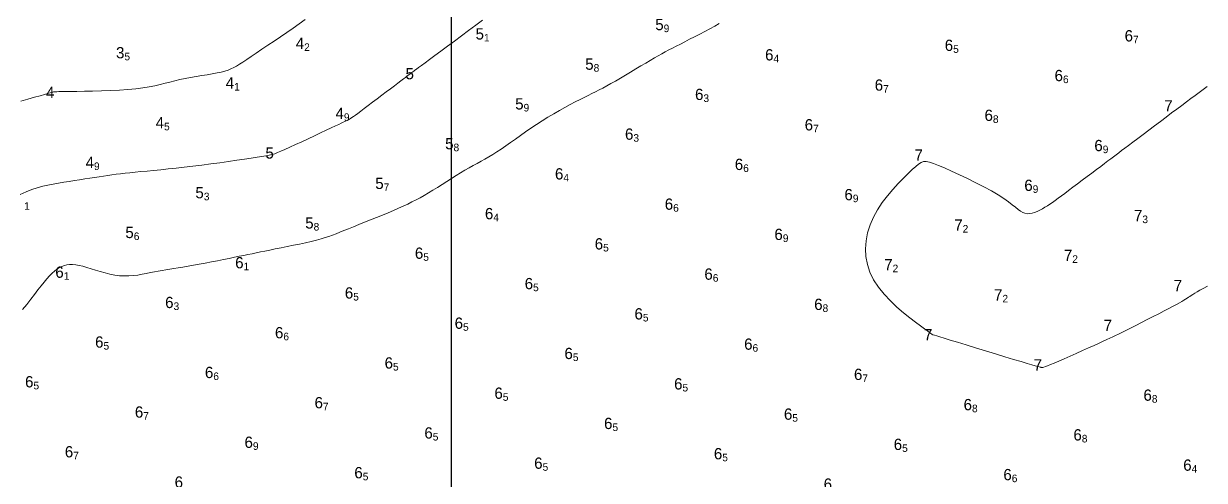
# Model space of a CAD drawing. Header units: millimetres. Extents: x 784883 to 785608, y 628235 to 628806.
# Drawn here: x 785273.4 to 785346.8, y 628455.1 to 628483.5 of the extents above; entities that cross this region are included whole.
import ezdxf
from ezdxf.enums import TextEntityAlignment as Align

# ---------------------------------------------------------------- set-up
doc = ezdxf.new("R2010")
doc.units = ezdxf.units.MM
for name, color, linetype in [('4_00', 5, 'Continuous'), ('5_00', 252, 'Continuous'), ('6_00', 255, 'Continuous'), ('7_00', 255, 'Continuous'), ('Projection_Grid', 7, 'Continuous')]:
    doc.layers.add(name, color=color, linetype=linetype)
doc.layers.add('Soundings', color=7, linetype='Continuous', true_color=0x000000)

msp = doc.modelspace()

# ---------------------------------------------------------------- linework, layer by layer
at = {"layer": '4_00', "color": 5, "linetype": 'Continuous', "lineweight": 0, "true_color": 0x1b0fee, "flags": 128}
msp.add_lwpolyline([(785273.245, 628478.642), (785273.691, 628478.769), (785274.094, 628478.883), (785274.439, 628478.98), (785274.713, 628479.057), (785274.92, 628479.115), (785275.071, 628479.158), (785275.173, 628479.188), (785275.238, 628479.207), (785275.275, 628479.218), (785275.292, 628479.223), (785275.299, 628479.225), (785275.305, 628479.227), (785275.311, 628479.227), (785275.316, 628479.228), (785275.322, 628479.228), (785275.328, 628479.228), (785275.334, 628479.227), (785275.34, 628479.227), (785275.347, 628479.227), (785275.356, 628479.226), (785275.376, 628479.226), (785275.418, 628479.227), (785275.492, 628479.227), (785275.61, 628479.229), (785275.783, 628479.231), (785276.02, 628479.234), (785276.333, 628479.238), (785276.727, 628479.243), (785277.19, 628479.25), (785277.703, 628479.261), (785278.248, 628479.277), (785278.808, 628479.298), (785279.364, 628479.327), (785279.897, 628479.363), (785280.391, 628479.409), (785280.832, 628479.464), (785281.224, 628479.528), (785281.578, 628479.599), (785281.903, 628479.674), (785282.21, 628479.751), (785282.508, 628479.829), (785282.808, 628479.905), (785283.118, 628479.979), (785283.446, 628480.047), (785283.787, 628480.11), (785284.135, 628480.171), (785284.48, 628480.228), (785284.817, 628480.283), (785285.136, 628480.338), (785285.431, 628480.393), (785285.694, 628480.448), (785285.921, 628480.506), (785286.119, 628480.569), (785286.298, 628480.64), (785286.469, 628480.723), (785286.641, 628480.82), (785286.826, 628480.935), (785287.034, 628481.072), (785287.274, 628481.232), (785287.555, 628481.42), (785287.872, 628481.631), (785288.219, 628481.862), (785288.589, 628482.109), (785288.975, 628482.369), (785289.369, 628482.637), (785289.767, 628482.91), (785290.159, 628483.183), (785290.542, 628483.454), (785290.911, 628483.72)], dxfattribs=at)
at = {"layer": '5_00', "color": 252, "linetype": 'Continuous', "lineweight": 0, "true_color": 0x8e919d, "flags": 128}
msp.add_lwpolyline([(785273.198, 628472.845), (785273.57, 628473.012), (785273.926, 628473.148), (785274.269, 628473.259), (785274.604, 628473.349), (785274.932, 628473.423), (785275.258, 628473.486), (785275.584, 628473.543), (785275.912, 628473.598), (785276.242, 628473.653), (785276.57, 628473.706), (785276.895, 628473.757), (785277.214, 628473.807), (785277.525, 628473.854), (785277.825, 628473.9), (785278.112, 628473.943), (785278.384, 628473.983), (785278.647, 628474.021), (785278.905, 628474.057), (785279.166, 628474.092), (785279.434, 628474.126), (785279.716, 628474.159), (785280.016, 628474.192), (785280.342, 628474.226), (785280.697, 628474.261), (785281.082, 628474.297), (785281.495, 628474.336), (785281.934, 628474.378), (785282.399, 628474.424), (785282.888, 628474.475), (785283.399, 628474.531), (785283.931, 628474.593), (785284.482, 628474.662), (785285.041, 628474.736), (785285.597, 628474.812), (785286.138, 628474.889), (785286.652, 628474.963), (785287.128, 628475.034), (785287.555, 628475.098), (785287.921, 628475.153), (785288.218, 628475.198), (785288.459, 628475.238), (785288.661, 628475.276), (785288.84, 628475.319), (785289.011, 628475.372), (785289.193, 628475.439), (785289.401, 628475.525), (785289.652, 628475.637), (785289.958, 628475.776), (785290.308, 628475.939), (785290.688, 628476.116), (785291.083, 628476.302), (785291.48, 628476.489), (785291.862, 628476.669), (785292.215, 628476.836), (785292.526, 628476.981), (785292.782, 628477.101), (785292.987, 628477.196), (785293.148, 628477.27), (785293.273, 628477.328), (785293.369, 628477.372), (785293.443, 628477.406), (785293.502, 628477.434), (785293.554, 628477.461), (785293.605, 628477.488), (785293.661, 628477.521), (785293.725, 628477.562), (785293.805, 628477.615), (785293.903, 628477.684), (785294.024, 628477.772), (785294.175, 628477.882), (785294.358, 628478.019), (785294.578, 628478.183), (785294.827, 628478.371), (785295.097, 628478.574), (785295.379, 628478.787), (785295.664, 628479.003), (785295.944, 628479.214), (785296.209, 628479.415), (785296.451, 628479.599), (785296.663, 628479.76), (785296.846, 628479.899), (785297.003, 628480.017), (785297.135, 628480.118), (785297.247, 628480.203), (785297.34, 628480.273), (785297.417, 628480.331), (785297.481, 628480.379), (785297.535, 628480.42), (785297.587, 628480.459), (785297.646, 628480.504), (785297.721, 628480.559), (785297.82, 628480.632), (785297.952, 628480.73), (785298.127, 628480.859), (785298.352, 628481.025), (785298.633, 628481.233), (785298.965, 628481.478), (785299.338, 628481.754), (785299.743, 628482.053), (785300.17, 628482.37), (785300.611, 628482.697), (785301.056, 628483.029), (785301.496, 628483.357), (785301.923, 628483.677)], dxfattribs=at)
at = {"layer": '6_00', "color": 18, "linetype": 'Continuous', "lineweight": 0, "true_color": 0x000000, "flags": 128}
msp.add_lwpolyline([(785273.353, 628465.681), (785273.614, 628466.006), (785273.859, 628466.323), (785274.088, 628466.625), (785274.301, 628466.908), (785274.5, 628467.165), (785274.686, 628467.396), (785274.861, 628467.602), (785275.027, 628467.785), (785275.186, 628467.945), (785275.34, 628468.082), (785275.492, 628468.198), (785275.642, 628468.293), (785275.793, 628468.368), (785275.948, 628468.424), (785276.109, 628468.461), (785276.278, 628468.48), (785276.459, 628468.48), (785276.653, 628468.462), (785276.862, 628468.427), (785277.091, 628468.374), (785277.339, 628468.306), (785277.605, 628468.226), (785277.885, 628468.139), (785278.176, 628468.052), (785278.474, 628467.968), (785278.776, 628467.894), (785279.078, 628467.834), (785279.378, 628467.793), (785279.671, 628467.776), (785279.958, 628467.78), (785280.239, 628467.801), (785280.513, 628467.835), (785280.78, 628467.879), (785281.04, 628467.929), (785281.294, 628467.981), (785281.54, 628468.03), (785281.779, 628468.075), (785282.016, 628468.117), (785282.255, 628468.155), (785282.499, 628468.194), (785282.755, 628468.233), (785283.025, 628468.276), (785283.315, 628468.323), (785283.629, 628468.376), (785283.969, 628468.436), (785284.33, 628468.503), (785284.704, 628468.574), (785285.085, 628468.648), (785285.463, 628468.723), (785285.833, 628468.797), (785286.186, 628468.869), (785286.514, 628468.936), (785286.814, 628468.997), (785287.089, 628469.054), (785287.35, 628469.108), (785287.604, 628469.16), (785287.858, 628469.213), (785288.122, 628469.267), (785288.404, 628469.324), (785288.711, 628469.385), (785289.049, 628469.452), (785289.413, 628469.524), (785289.792, 628469.6), (785290.178, 628469.679), (785290.561, 628469.76), (785290.933, 628469.841), (785291.284, 628469.922), (785291.606, 628470.002), (785291.892, 628470.08), (785292.149, 628470.157), (785292.385, 628470.235), (785292.611, 628470.317), (785292.835, 628470.403), (785293.067, 628470.497), (785293.316, 628470.599), (785293.592, 628470.712), (785293.9, 628470.837), (785294.236, 628470.972), (785294.592, 628471.114), (785294.96, 628471.261), (785295.333, 628471.411), (785295.702, 628471.561), (785296.059, 628471.708), (785296.397, 628471.85), (785296.711, 628471.986), (785297.002, 628472.116), (785297.276, 628472.244), (785297.538, 628472.372), (785297.792, 628472.503), (785298.044, 628472.64), (785298.299, 628472.784), (785298.561, 628472.939), (785298.835, 628473.106), (785299.117, 628473.283), (785299.406, 628473.465), (785299.698, 628473.651), (785299.989, 628473.836), (785300.278, 628474.017), (785300.56, 628474.19), (785300.832, 628474.353), (785301.092, 628474.502), (785301.343, 628474.641), (785301.588, 628474.774), (785301.828, 628474.904), (785302.069, 628475.036), (785302.311, 628475.174), (785302.56, 628475.323), (785302.817, 628475.485), (785303.086, 628475.664), (785303.365, 628475.859), (785303.657, 628476.067), (785303.959, 628476.284), (785304.272, 628476.508), (785304.595, 628476.736), (785304.928, 628476.966), (785305.272, 628477.194), (785305.624, 628477.419), (785305.981, 628477.637), (785306.339, 628477.849), (785306.693, 628478.051), (785307.038, 628478.243), (785307.369, 628478.423), (785307.683, 628478.589), (785307.975, 628478.739), (785308.241, 628478.874), (785308.486, 628478.997), (785308.718, 628479.111), (785308.942, 628479.223), (785309.166, 628479.336), (785309.395, 628479.455), (785309.636, 628479.584), (785309.897, 628479.728), (785310.18, 628479.89), (785310.482, 628480.068), (785310.797, 628480.255), (785311.118, 628480.447), (785311.438, 628480.64), (785311.752, 628480.829), (785312.053, 628481.009), (785312.334, 628481.176), (785312.592, 628481.326), (785312.83, 628481.461), (785313.055, 628481.585), (785313.273, 628481.703), (785313.491, 628481.819), (785313.715, 628481.935), (785313.952, 628482.057), (785314.207, 628482.187), (785314.486, 628482.329), (785314.783, 628482.482), (785315.094, 628482.642), (785315.411, 628482.807), (785315.728, 628482.974), (785316.04, 628483.142), (785316.341, 628483.306), (785316.623, 628483.465)], dxfattribs=at)
at = {"layer": '7_00', "color": 18, "linetype": 'Continuous', "lineweight": 0, "true_color": 0x000000, "flags": 128}
for points in [[(785325.985, 628468.003), (785325.826, 628468.486), (785325.735, 628468.976), (785325.708, 628469.47), (785325.743, 628469.966), (785325.837, 628470.458), (785325.989, 628470.945), (785326.195, 628471.422), (785326.452, 628471.886), (785326.747, 628472.332), (785327.069, 628472.756), (785327.403, 628473.153), (785327.738, 628473.519), (785328.06, 628473.849), (785328.357, 628474.139), (785328.614, 628474.383), (785328.825, 628474.579), (785329, 628474.727), (785329.157, 628474.827), (785329.311, 628474.881), (785329.479, 628474.888), (785329.677, 628474.852), (785329.922, 628474.772), (785330.23, 628474.649), (785330.612, 628474.486), (785331.054, 628474.289), (785331.539, 628474.065), (785332.047, 628473.823), (785332.56, 628473.569), (785333.06, 628473.311), (785333.526, 628473.058), (785333.942, 628472.815), (785334.292, 628472.591), (785334.582, 628472.387), (785334.822, 628472.204), (785335.021, 628472.045), (785335.19, 628471.911), (785335.338, 628471.802), (785335.474, 628471.72), (785335.609, 628471.668), (785335.75, 628471.644), (785335.898, 628471.648), (785336.051, 628471.674), (785336.209, 628471.721), (785336.368, 628471.784), (785336.529, 628471.861), (785336.69, 628471.948), (785336.848, 628472.041), (785337.005, 628472.138), (785337.161, 628472.241), (785337.322, 628472.351), (785337.491, 628472.471), (785337.672, 628472.603), (785337.869, 628472.748), (785338.085, 628472.91), (785338.324, 628473.089), (785338.588, 628473.288), (785338.872, 628473.501), (785339.167, 628473.723), (785339.466, 628473.948), (785339.762, 628474.171), (785340.047, 628474.384), (785340.312, 628474.584), (785340.551, 628474.764), (785340.759, 628474.92), (785340.942, 628475.057), (785341.109, 628475.183), (785341.271, 628475.305), (785341.436, 628475.429), (785341.615, 628475.564), (785341.815, 628475.715), (785342.048, 628475.89), (785342.318, 628476.094), (785342.623, 628476.323), (785342.953, 628476.572), (785343.301, 628476.834), (785343.66, 628477.104), (785344.021, 628477.376), (785344.377, 628477.644), (785344.72, 628477.903), (785345.044, 628478.146), (785345.35, 628478.376), (785345.64, 628478.594), (785345.915, 628478.8), (785346.179, 628478.998), (785346.432, 628479.187), (785346.678, 628479.371), (785346.919, 628479.551)], [(785346.939, 628467.144), (785346.688, 628467.006), (785346.479, 628466.888), (785346.306, 628466.789), (785346.163, 628466.704), (785346.044, 628466.631), (785345.942, 628466.566), (785345.851, 628466.507), (785345.765, 628466.451), (785345.677, 628466.394), (785345.582, 628466.335), (785345.475, 628466.269), (785345.349, 628466.195), (785345.199, 628466.11), (785345.02, 628466.011), (785344.806, 628465.895), (785344.552, 628465.759), (785344.254, 628465.603), (785343.922, 628465.431), (785343.568, 628465.248), (785343.203, 628465.061), (785342.84, 628464.876), (785342.49, 628464.698), (785342.164, 628464.533), (785341.876, 628464.388), (785341.632, 628464.266), (785341.424, 628464.163), (785341.239, 628464.073), (785341.064, 628463.99), (785340.887, 628463.907), (785340.695, 628463.819), (785340.474, 628463.719), (785340.213, 628463.601), (785339.903, 628463.461), (785339.553, 628463.303), (785339.178, 628463.135), (785338.792, 628462.962), (785338.41, 628462.791), (785338.045, 628462.63), (785337.711, 628462.484), (785337.424, 628462.361), (785337.193, 628462.265), (785337.014, 628462.194), (785336.881, 628462.145), (785336.785, 628462.113), (785336.718, 628462.096), (785336.674, 628462.09), (785336.645, 628462.091), (785336.623, 628462.094), (785336.599, 628462.099), (785336.562, 628462.107), (785336.5, 628462.123), (785336.401, 628462.15), (785336.251, 628462.193), (785336.038, 628462.254), (785335.751, 628462.339), (785335.375, 628462.451), (785334.907, 628462.593), (785334.363, 628462.757), (785333.771, 628462.937), (785333.154, 628463.124), (785332.54, 628463.312), (785331.951, 628463.491), (785331.415, 628463.655), (785330.957, 628463.795), (785330.595, 628463.905), (785330.323, 628463.988), (785330.128, 628464.048), (785329.997, 628464.088), (785329.918, 628464.112), (785329.877, 628464.125), (785329.862, 628464.129), (785329.86, 628464.13), (785329.858, 628464.131), (785329.848, 628464.138), (785329.821, 628464.158), (785329.768, 628464.198), (785329.68, 628464.262), (785329.549, 628464.358), (785329.367, 628464.492), (785329.124, 628464.671), (785328.816, 628464.898), (785328.457, 628465.172), (785328.065, 628465.487), (785327.656, 628465.84), (785327.249, 628466.225), (785326.861, 628466.638), (785326.509, 628467.076), (785326.213, 628467.532), (785325.985, 628468.003)]]:
    msp.add_lwpolyline(points, dxfattribs=at)
at = {"layer": 'Projection_Grid', "color": 18, "linetype": 'Continuous', "true_color": 0x000000}
msp.add_line((785300, 628261.103), (785300, 628780.266), dxfattribs=at)

# ---------------------------------------------------------------- texts
at = {"layer": 'Soundings', "color": 18, "true_color": 0x000000}
for s, p in [('5', (785313.17, 628483.4, 5.86)), ('6', (785342.32, 628482.7, 6.66)), ('6', (785319.99, 628481.52, 6.36)), ('6', (785331.15, 628482.11, 6.54)), ('5', (785308.82, 628480.94, 5.84)), ('6', (785337.97, 628480.23, 6.62)), ('6', (785326.8, 628479.64, 6.67)), ('6', (785315.64, 628479.06, 6.31)), ('5', (785304.47, 628478.47, 5.85)), ('7', (785344.78, 628478.35, 6.98)), ('6', (785322.45, 628477.17, 6.72)), ('6', (785333.62, 628477.76, 6.84)), ('6', (785311.29, 628476.59, 6.33)), ('5', (785300.12, 628476, 5.77)), ('6', (785340.44, 628475.88, 6.94)), ('7', (785329.27, 628475.29, 6.99)), ('6', (785306.94, 628474.12, 6.38)), ('6', (785318.11, 628474.71, 6.63)), ('5', (785295.78, 628473.53, 5.72)), ('6', (785336.09, 628473.41, 6.9)), ('6', (785324.92, 628472.83, 6.93)), ('6', (785313.76, 628472.24, 6.64)), ('6', (785302.59, 628471.65, 6.44)), ('7', (785342.9, 628471.53, 7.25)), ('5', (785280.26, 628470.48, 5.61)), ('5', (785291.43, 628471.07, 5.83)), ('7', (785331.74, 628470.94, 7.21)), ('6', (785309.41, 628469.77, 6.52)), ('6', (785320.57, 628470.36, 6.9)), ('6', (785298.24, 628469.19, 6.48)), ('7', (785338.55, 628469.06, 7.21)), ('6', (785287.08, 628468.6, 6.07)), ('7', (785327.39, 628468.48, 7.17)), ('6', (785275.91, 628468.01, 6.11)), ('6', (785316.22, 628467.89, 6.63)), ('6', (785305.06, 628467.3, 6.47)), ('7', (785345.37, 628467.18, 7.04)), ('6', (785282.73, 628466.13, 6.32)), ('6', (785293.89, 628466.72, 6.54)), ('7', (785334.21, 628466.6, 7.23)), ('6', (785311.88, 628465.42, 6.5)), ('6', (785323.04, 628466.01, 6.79)), ('6', (785300.71, 628464.84, 6.47)), ('7', (785341.02, 628464.71, 7.03)), ('6', (785289.55, 628464.25, 6.58)), ('7', (785329.86, 628464.13, 7)), ('6', (785278.38, 628463.67, 6.51)), ('6', (785318.69, 628463.54, 6.57)), ('6', (785307.53, 628462.96, 6.49)), ('6', (785285.2, 628461.78, 6.63)), ('6', (785296.36, 628462.37, 6.5)), ('6', (785325.51, 628461.66, 6.72)), ('7', (785336.67, 628462.25, 7.01)), ('6', (785274.03, 628461.2, 6.48)), ('6', (785314.34, 628461.07, 6.5)), ('6', (785303.18, 628460.49, 6.49)), ('6', (785343.49, 628460.37, 6.81)), ('6', (785292.01, 628459.9, 6.69)), ('6', (785332.32, 628459.78, 6.82)), ('6', (785280.85, 628459.32, 6.74)), ('6', (785321.16, 628459.19, 6.52)), ('6', (785298.83, 628458.02, 6.49)), ('6', (785309.99, 628458.61, 6.51)), ('6', (785287.66, 628457.44, 6.86)), ('6', (785327.98, 628457.31, 6.54)), ('6', (785339.14, 628457.9, 6.79)), ('6', (785276.5, 628456.85, 6.7)), ('6', (785316.81, 628456.73, 6.52)), ('6', (785305.65, 628456.14, 6.51)), ('6', (785345.96, 628456.02, 6.39)), ('6', (785294.48, 628455.55, 6.52)), ('6', (785334.79, 628455.43, 6.56)), ('6', (785283.32, 628454.97, 6.91)), ('6', (785323.63, 628454.84, 6.54))]:
    msp.add_text(s, height=0.7, dxfattribs=at).set_placement(p, align=Align.MIDDLE_RIGHT)
for s, p in [('9', (785313.17, 628483.4, 5.86)), ('7', (785342.32, 628482.7, 6.66)), ('5', (785331.15, 628482.11, 6.54)), ('4', (785319.99, 628481.52, 6.36)), ('8', (785308.82, 628480.94, 5.84)), ('7', (785326.8, 628479.64, 6.67)), ('6', (785337.97, 628480.23, 6.62)), ('3', (785315.64, 628479.06, 6.31)), ('9', (785304.47, 628478.47, 5.85)), ('8', (785333.62, 628477.76, 6.84)), ('7', (785322.45, 628477.17, 6.72)), ('8', (785300.12, 628476, 5.77)), ('3', (785311.29, 628476.59, 6.33)), ('9', (785340.44, 628475.88, 6.94)), ('6', (785318.11, 628474.71, 6.63)), ('4', (785306.94, 628474.12, 6.38)), ('7', (785295.78, 628473.53, 5.72)), ('9', (785336.09, 628473.41, 6.9)), ('9', (785324.92, 628472.83, 6.93)), ('4', (785302.59, 628471.65, 6.44)), ('6', (785313.76, 628472.24, 6.64)), ('8', (785291.43, 628471.07, 5.83)), ('2', (785331.74, 628470.94, 7.21)), ('3', (785342.9, 628471.53, 7.25)), ('6', (785280.26, 628470.48, 5.61)), ('9', (785320.57, 628470.36, 6.9)), ('5', (785309.41, 628469.77, 6.52)), ('5', (785298.24, 628469.19, 6.48)), ('2', (785338.55, 628469.06, 7.21)), ('1', (785275.91, 628468.01, 6.11)), ('1', (785287.08, 628468.6, 6.07)), ('6', (785316.22, 628467.89, 6.63)), ('2', (785327.39, 628468.48, 7.17)), ('5', (785305.06, 628467.3, 6.47)), ('5', (785293.89, 628466.72, 6.54)), ('2', (785334.21, 628466.6, 7.23)), ('3', (785282.73, 628466.13, 6.32)), ('8', (785323.04, 628466.01, 6.79)), ('5', (785311.88, 628465.42, 6.5)), ('6', (785289.55, 628464.25, 6.58)), ('5', (785300.71, 628464.84, 6.47)), ('5', (785278.38, 628463.67, 6.51)), ('6', (785318.69, 628463.54, 6.57)), ('5', (785307.53, 628462.96, 6.49)), ('5', (785296.36, 628462.37, 6.5)), ('6', (785285.2, 628461.78, 6.63)), ('7', (785325.51, 628461.66, 6.72)), ('5', (785274.03, 628461.2, 6.48)), ('5', (785314.34, 628461.07, 6.5)), ('7', (785292.01, 628459.9, 6.69)), ('5', (785303.18, 628460.49, 6.49)), ('8', (785343.49, 628460.37, 6.81)), ('7', (785280.85, 628459.32, 6.74)), ('5', (785321.16, 628459.19, 6.52)), ('8', (785332.32, 628459.78, 6.82)), ('5', (785309.99, 628458.61, 6.51)), ('5', (785298.83, 628458.02, 6.49)), ('8', (785339.14, 628457.9, 6.79)), ('9', (785287.66, 628457.44, 6.86)), ('5', (785327.98, 628457.31, 6.54)), ('7', (785276.5, 628456.85, 6.7)), ('5', (785305.65, 628456.14, 6.51)), ('5', (785316.81, 628456.73, 6.52)), ('5', (785294.48, 628455.55, 6.52)), ('6', (785334.79, 628455.43, 6.56)), ('4', (785345.96, 628456.02, 6.39))]:
    msp.add_text(s, height=0.472, dxfattribs=at).set_placement(p, align=Align.TOP_LEFT)
at = {"layer": 'Soundings', "color": 5, "true_color": 0x1b0fee}
for p in [(785290.84, 628482.23, 4.17), (785286.49, 628479.77, 4.12), (785275.33, 628479.18, 4.01), (785282.14, 628477.3, 4.45)]:
    msp.add_text('4', height=0.7, dxfattribs=at).set_placement(p, align=Align.MIDDLE_RIGHT)
at = {"layer": 'Soundings', "color": 252, "true_color": 0x8e919d}
for p in [(785302.01, 628482.82, 5.11), (785297.66, 628480.35, 5.02), (785284.61, 628472.95, 5.31)]:
    msp.add_text('5', height=0.7, dxfattribs=at).set_placement(p, align=Align.MIDDLE_RIGHT)
for s, p in [('1', (785302.01, 628482.82, 5.11)), ('1', (785273.45, 628472.36, 5.14)), ('3', (785284.61, 628472.95, 5.31))]:
    msp.add_text(s, height=0.472, dxfattribs=at).set_placement(p, align=Align.TOP_LEFT)
at = {"layer": 'Soundings', "color": 92, "true_color": 0x00c000}
msp.add_text('3', height=0.7, dxfattribs=at).set_placement((785279.68, 628481.65, 3.47), align=Align.MIDDLE_RIGHT)
at = {"layer": 'Soundings', "color": 5, "true_color": 0x1b0fee}
for s, p in [('2', (785290.84, 628482.23, 4.17)), ('1', (785286.49, 628479.77, 4.12)), ('5', (785282.14, 628477.3, 4.45))]:
    msp.add_text(s, height=0.472, dxfattribs=at).set_placement(p, align=Align.TOP_LEFT)
at = {"layer": 'Soundings', "color": 92, "true_color": 0x00c000}
msp.add_text('5', height=0.472, dxfattribs=at).set_placement((785279.68, 628481.65, 3.47), align=Align.TOP_LEFT)
at = {"layer": 'Soundings', "color": 214, "true_color": 0x8c1b96}
for s, p in [('4', (785293.31, 628477.88, 4.92)), ('5', (785288.96, 628475.42, 4.98)), ('4', (785277.79, 628474.83, 4.85))]:
    msp.add_text(s, height=0.7, dxfattribs=at).set_placement(p, align=Align.MIDDLE_RIGHT)
for p in [(785293.31, 628477.88, 4.92), (785277.79, 628474.83, 4.85)]:
    msp.add_text('9', height=0.472, dxfattribs=at).set_placement(p, align=Align.TOP_LEFT)

doc.saveas('drawing.dxf')
